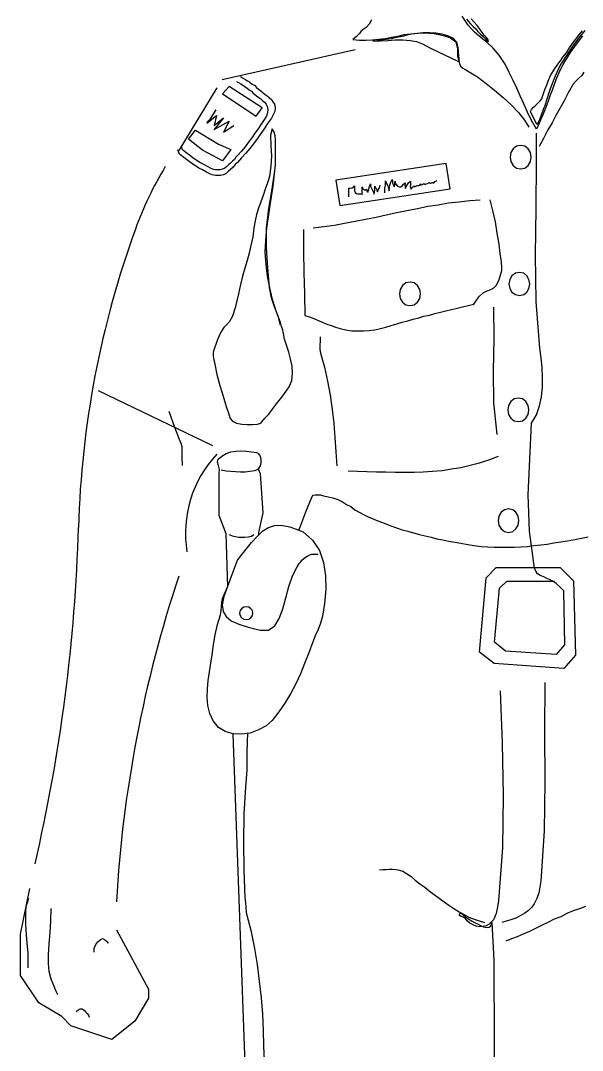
# Model space of a CAD drawing. Header units: millimetres. Extents: x -1576.71 to -1576.05, y 1846.75 to 1848.44.
# Drawn here: x -1576.713 to -1576.355, y 1847.458 to 1848.114 of the extents above; entities that cross this region are included whole.
import ezdxf

# ---------------------------------------------------------------- set-up
doc = ezdxf.new("R2010")
doc.units = ezdxf.units.MM
doc.header["$LTSCALE"] = 10
doc.layers.add('Humanos', color=2, linetype='Continuous')

msp = doc.modelspace()

# ---------------------------------------------------------------- linework, layer by layer
at = {"layer": 'Humanos'}
for p, q in [((-1576.49997, 1848.09513), (-1576.58469, 1848.07612)), ((-1576.58815, 1848.07094), (-1576.61235, 1848.03119)), ((-1576.66369, 1847.87818), (-1576.59087, 1847.84324)), ((-1576.71321, 1847.53172), (-1576.70738, 1847.56084)), ((-1576.71321, 1847.50552), (-1576.71321, 1847.53172)), ((-1576.65204, 1847.53463), (-1576.63165, 1847.49678)), ((-1576.70156, 1847.48805), (-1576.71321, 1847.50552)), ((-1576.63165, 1847.49678), (-1576.63165, 1847.49096)), ((-1576.68699, 1847.47932), (-1576.70156, 1847.48805)), ((-1576.63165, 1847.49096), (-1576.64039, 1847.47641)), ((-1576.68117, 1847.47349), (-1576.68699, 1847.47932)), ((-1576.65495, 1847.46476), (-1576.68117, 1847.47349)), ((-1576.64039, 1847.47641), (-1576.65495, 1847.46476))]:
    msp.add_line(p, q, dxfattribs=at)
for points in [[(-1576.35497, 1848.10419), (-1576.35906, 1848.09889), (-1576.36292, 1848.09359), (-1576.36628, 1848.08806), (-1576.36942, 1848.08203), (-1576.37206, 1848.07602), (-1576.37447, 1848.06952), (-1576.37567, 1848.06639), (-1576.37664, 1848.06325), (-1576.37784, 1848.06013), (-1576.37905, 1848.057), (-1576.38025, 1848.05387), (-1576.3817, 1848.05098), (-1576.3829, 1848.04785), (-1576.38434, 1848.04472), (-1576.38746, 1848.05025), (-1576.39012, 1848.05555), (-1576.39252, 1848.06085), (-1576.39469, 1848.06591), (-1576.39685, 1848.07072), (-1576.39926, 1848.07578), (-1576.40168, 1848.08083), (-1576.40432, 1848.08613), (-1576.40818, 1848.09191), (-1576.41202, 1848.09625), (-1576.41588, 1848.09986), (-1576.41973, 1848.10298), (-1576.42382, 1848.10659), (-1576.42791, 1848.11093), (-1576.43177, 1848.11671)], [(-1576.42888, 1848.11478), (-1576.42791, 1848.11358), (-1576.42647, 1848.11189), (-1576.42479, 1848.1102), (-1576.4231, 1848.10853), (-1576.42166, 1848.10684), (-1576.41997, 1848.10515), (-1576.41829, 1848.1037), (-1576.4166, 1848.10203), (-1576.41491, 1848.10058), (-1576.4154, 1848.10203), (-1576.41636, 1848.10323), (-1576.41757, 1848.10443), (-1576.41852, 1848.10564), (-1576.42021, 1848.10828), (-1576.42213, 1848.11069), (-1576.42407, 1848.11286), (-1576.42599, 1848.11503)], [(-1576.48955, 1848.1143), (-1576.491, 1848.11165), (-1576.49292, 1848.10948), (-1576.49413, 1848.10853), (-1576.49533, 1848.1078), (-1576.4963, 1848.10684), (-1576.49725, 1848.10564), (-1576.49822, 1848.10467), (-1576.49919, 1848.1037), (-1576.50039, 1848.10275), (-1576.50135, 1848.10178), (-1576.49725, 1848.1013), (-1576.49316, 1848.1013), (-1576.48907, 1848.10154), (-1576.48497, 1848.10203), (-1576.48088, 1848.1025), (-1576.47679, 1848.10323), (-1576.4727, 1848.10395), (-1576.46861, 1848.10491), (-1576.46452, 1848.10539), (-1576.46042, 1848.10587), (-1576.45657, 1848.10636), (-1576.45247, 1848.10636), (-1576.44863, 1848.10611), (-1576.44501, 1848.10539), (-1576.44116, 1848.10443), (-1576.43755, 1848.10275), (-1576.43538, 1848.10034), (-1576.43441, 1848.09648), (-1576.43418, 1848.09167), (-1576.43369, 1848.08709), (-1576.43273, 1848.08492), (-1576.43129, 1848.08348), (-1576.42936, 1848.08252), (-1576.42719, 1848.08131), (-1576.4219, 1848.07795), (-1576.41636, 1848.07386), (-1576.41107, 1848.06952), (-1576.40552, 1848.06494), (-1576.40047, 1848.06013), (-1576.3959, 1848.05531), (-1576.39204, 1848.0505), (-1576.38915, 1848.04592)], [(-1576.45224, 1848.09625), (-1576.45633, 1848.09865), (-1576.46066, 1848.10034), (-1576.46499, 1848.10106), (-1576.46957, 1848.1013), (-1576.47438, 1848.1013), (-1576.4792, 1848.10106), (-1576.48402, 1848.10081), (-1576.48859, 1848.10081), (-1576.48377, 1848.10154), (-1576.48016, 1848.10203), (-1576.47679, 1848.1025), (-1576.47366, 1848.10323), (-1576.47102, 1848.1037), (-1576.46861, 1848.10419), (-1576.46619, 1848.10491), (-1576.46403, 1848.10539), (-1576.46186, 1848.10564), (-1576.45969, 1848.10587), (-1576.45729, 1848.10611), (-1576.45488, 1848.10611), (-1576.45247, 1848.10587), (-1576.44958, 1848.10564), (-1576.44646, 1848.10491), (-1576.44308, 1848.10419), (-1576.43924, 1848.10298), (-1576.43586, 1848.10034), (-1576.43466, 1848.09625), (-1576.43466, 1848.09142), (-1576.43393, 1848.08758), (-1576.45224, 1848.09625)], [(-1576.35353, 1848.10756), (-1576.35762, 1848.10275), (-1576.36147, 1848.09745), (-1576.36533, 1848.09167), (-1576.36917, 1848.08541), (-1576.37255, 1848.07842), (-1576.37567, 1848.07048), (-1576.37833, 1848.06181), (-1576.37856, 1848.06109), (-1576.37905, 1848.05964), (-1576.37977, 1848.0582), (-1576.38001, 1848.05724), (-1576.38145, 1848.05363), (-1576.38217, 1848.05122), (-1576.3829, 1848.04953), (-1576.38411, 1848.04761), (-1576.38819, 1848.05603)], [(-1576.38819, 1848.05603), (-1576.38746, 1848.05724), (-1576.38651, 1848.05844), (-1576.38531, 1848.05964), (-1576.38411, 1848.06061), (-1576.3829, 1848.06181), (-1576.38194, 1848.06278), (-1576.38097, 1848.06398), (-1576.38049, 1848.06542), (-1576.37977, 1848.06808), (-1576.37881, 1848.07048), (-1576.37784, 1848.07289), (-1576.37688, 1848.0753), (-1576.37616, 1848.07747), (-1576.37519, 1848.07939), (-1576.37399, 1848.08131), (-1576.37278, 1848.08325), (-1576.37158, 1848.08492), (-1576.37014, 1848.08686), (-1576.36894, 1848.08854), (-1576.36749, 1848.09047), (-1576.36533, 1848.09336), (-1576.36339, 1848.09648), (-1576.36147, 1848.09937), (-1576.3593, 1848.10203), (-1576.35738, 1848.10467), (-1576.35497, 1848.10732)], [(-1576.5731, 1848.07819), (-1576.57166, 1848.07747), (-1576.57022, 1848.0765), (-1576.56853, 1848.07553), (-1576.56708, 1848.07458), (-1576.56564, 1848.07337), (-1576.56395, 1848.07241), (-1576.56275, 1848.0712), (-1576.56155, 1848.07024), (-1576.5601, 1848.06903), (-1576.55866, 1848.06783), (-1576.55721, 1848.06687), (-1576.556, 1848.06591), (-1576.55456, 1848.0647), (-1576.55336, 1848.0635), (-1576.55239, 1848.06205), (-1576.55144, 1848.06061), (-1576.55095, 1848.05844), (-1576.55119, 1848.05603), (-1576.55216, 1848.05387), (-1576.55336, 1848.0517), (-1576.55577, 1848.04833), (-1576.55794, 1848.04496), (-1576.5601, 1848.04183), (-1576.5625, 1848.03846), (-1576.56467, 1848.03533), (-1576.56708, 1848.03244), (-1576.56973, 1848.02931), (-1576.57238, 1848.02642), (-1576.57358, 1848.02497), (-1576.57503, 1848.02353), (-1576.57647, 1848.02208), (-1576.57767, 1848.0204), (-1576.57936, 1848.01895), (-1576.58081, 1848.01775), (-1576.58225, 1848.01655), (-1576.58394, 1848.01558), (-1576.5849, 1848.01534), (-1576.58586, 1848.0151), (-1576.58683, 1848.0151), (-1576.58778, 1848.0151), (-1576.589, 1848.0151), (-1576.58995, 1848.01534), (-1576.59116, 1848.01558), (-1576.59212, 1848.01606), (-1576.59477, 1848.01727), (-1576.59717, 1848.01872), (-1576.59959, 1848.01992), (-1576.60175, 1848.02136), (-1576.60416, 1848.02281), (-1576.60656, 1848.02473), (-1576.60922, 1848.02666), (-1576.61186, 1848.02883), (-1576.61307, 1848.03147)], [(-1576.35425, 1848.08108), (-1576.35545, 1848.07891), (-1576.35738, 1848.07722), (-1576.3593, 1848.0753), (-1576.36099, 1848.07337), (-1576.36412, 1848.06783), (-1576.36677, 1848.06278), (-1576.36942, 1848.05796), (-1576.37206, 1848.05339), (-1576.37447, 1848.04881), (-1576.37712, 1848.04424), (-1576.37977, 1848.03918), (-1576.38266, 1848.03364)], [(-1576.57551, 1848.07506), (-1576.57431, 1848.07433), (-1576.57286, 1848.07361), (-1576.57166, 1848.07289), (-1576.57022, 1848.07192), (-1576.56877, 1848.07072), (-1576.56756, 1848.06976), (-1576.56612, 1848.0688), (-1576.56516, 1848.06783), (-1576.56395, 1848.06687), (-1576.56275, 1848.06591), (-1576.5613, 1848.06494), (-1576.5601, 1848.06398), (-1576.55889, 1848.06278), (-1576.55769, 1848.06181), (-1576.55673, 1848.06061), (-1576.556, 1848.05917), (-1576.55553, 1848.05724), (-1576.55577, 1848.05508), (-1576.55649, 1848.05291), (-1576.55769, 1848.05098), (-1576.55986, 1848.04785), (-1576.56178, 1848.04496), (-1576.56395, 1848.04207), (-1576.56588, 1848.03918), (-1576.56805, 1848.03629), (-1576.56997, 1848.0334), (-1576.57238, 1848.03075), (-1576.57478, 1848.02811), (-1576.57599, 1848.0269), (-1576.57695, 1848.02545), (-1576.57816, 1848.02425), (-1576.57936, 1848.02305), (-1576.58056, 1848.02208), (-1576.58177, 1848.02088), (-1576.58297, 1848.01992), (-1576.58442, 1848.01919), (-1576.58538, 1848.01895), (-1576.58611, 1848.01872), (-1576.58706, 1848.01872), (-1576.58803, 1848.01872), (-1576.589, 1848.01872), (-1576.58995, 1848.01895), (-1576.59067, 1848.01919), (-1576.59164, 1848.01967), (-1576.59405, 1848.02088), (-1576.59645, 1848.02208), (-1576.59886, 1848.02353), (-1576.60127, 1848.02497), (-1576.60344, 1848.02642), (-1576.60561, 1848.02811), (-1576.60778, 1848.02979), (-1576.60994, 1848.03147), (-1576.61042, 1848.0334)], [(-1576.58033, 1848.07192), (-1576.58442, 1848.06711), (-1576.56299, 1848.05291), (-1576.55914, 1848.0582), (-1576.58033, 1848.07192)], [(-1576.58875, 1848.057), (-1576.5914, 1848.05291), (-1576.59309, 1848.05025), (-1576.59429, 1848.04905), (-1576.59453, 1848.04857), (-1576.58827, 1848.05339), (-1576.58972, 1848.04713), (-1576.58394, 1848.05194), (-1576.58972, 1848.04448), (-1576.58033, 1848.04978), (-1576.58394, 1848.04279), (-1576.57719, 1848.04713)], [(-1576.60609, 1848.03822), (-1576.60175, 1848.044), (-1576.58706, 1848.03509), (-1576.57912, 1848.03172), (-1576.58442, 1848.02449), (-1576.59717, 1848.03123), (-1576.60609, 1848.03822)], [(-1576.55384, 1848.04086), (-1576.5536, 1848.03412), (-1576.55336, 1848.02762), (-1576.5536, 1848.02112), (-1576.55456, 1848.01462), (-1576.55577, 1848.01053), (-1576.55721, 1848.00644), (-1576.55866, 1848.00234), (-1576.5601, 1847.99849), (-1576.56155, 1847.99439), (-1576.56275, 1847.9903), (-1576.56371, 1847.98621), (-1576.56444, 1847.98188), (-1576.56516, 1847.9761), (-1576.56636, 1847.97056), (-1576.56756, 1847.96574), (-1576.56877, 1847.96093), (-1576.57022, 1847.95611), (-1576.57166, 1847.95105), (-1576.5731, 1847.94576), (-1576.57431, 1847.93974), (-1576.57647, 1847.93083), (-1576.57816, 1847.92554), (-1576.58008, 1847.92216), (-1576.58177, 1847.92024), (-1576.5837, 1847.91832), (-1576.58562, 1847.91543), (-1576.58778, 1847.91061), (-1576.59044, 1847.90266), (-1576.59044, 1847.89977), (-1576.58947, 1847.89496), (-1576.58803, 1847.88846), (-1576.58611, 1847.88147), (-1576.58417, 1847.87449), (-1576.58225, 1847.86799), (-1576.58056, 1847.86318), (-1576.57961, 1847.86029), (-1576.57816, 1847.8586), (-1576.57551, 1847.8574), (-1576.57214, 1847.85668), (-1576.56877, 1847.85643), (-1576.56516, 1847.85643), (-1576.56227, 1847.85668), (-1576.5601, 1847.8574), (-1576.55938, 1847.85812), (-1576.55745, 1847.86052), (-1576.55505, 1847.86318), (-1576.55264, 1847.8663), (-1576.54999, 1847.86968), (-1576.54758, 1847.8728), (-1576.54541, 1847.87569), (-1576.54349, 1847.87835), (-1576.54205, 1847.88051), (-1576.54036, 1847.8846), (-1576.53988, 1847.88918), (-1576.54011, 1847.89375), (-1576.54108, 1847.89833), (-1576.54228, 1847.90266), (-1576.54372, 1847.90699), (-1576.54494, 1847.91085), (-1576.54566, 1847.91446), (-1576.54589, 1847.91518), (-1576.54614, 1847.91687), (-1576.54686, 1847.91904), (-1576.54758, 1847.92144), (-1576.55023, 1847.92866), (-1576.55264, 1847.93613), (-1576.55432, 1847.9436), (-1576.55577, 1847.95105), (-1576.55673, 1847.95852), (-1576.55721, 1847.96622), (-1576.55697, 1847.97393), (-1576.55625, 1847.98164), (-1576.55432, 1847.99488), (-1576.55216, 1848.00836), (-1576.55071, 1848.02208), (-1576.55071, 1848.03557), (-1576.55071, 1848.03797), (-1576.55095, 1848.04039), (-1576.55167, 1848.04279), (-1576.55288, 1848.04496), (-1576.55384, 1848.04086)], [(-1576.37183, 1847.75531), (-1576.37351, 1847.75651), (-1576.37567, 1847.75748), (-1576.37784, 1847.75844), (-1576.37977, 1847.7594), (-1576.38194, 1847.76037), (-1576.38362, 1847.76133), (-1576.38483, 1847.76301), (-1576.38555, 1847.76495), (-1576.38891, 1847.78854), (-1576.38963, 1847.81165), (-1576.38867, 1847.83452), (-1576.38746, 1847.8574), (-1576.38434, 1847.86269), (-1576.38242, 1847.86847), (-1576.38122, 1847.87425), (-1576.38049, 1847.88051), (-1576.38049, 1847.88653), (-1576.38073, 1847.89279), (-1576.38145, 1847.89905), (-1576.38217, 1847.90507), (-1576.38458, 1847.93493), (-1576.38506, 1847.96454), (-1576.38458, 1847.99416), (-1576.38434, 1848.02401), (-1576.38434, 1848.04207)], [(-1576.39445, 1848.01944), (-1576.3918, 1848.01992), (-1576.38963, 1848.02161), (-1576.38819, 1848.02401), (-1576.38771, 1848.0269), (-1576.38819, 1848.02979), (-1576.38963, 1848.0322), (-1576.3918, 1848.03388), (-1576.39445, 1848.03436), (-1576.3971, 1848.03388), (-1576.39926, 1848.0322), (-1576.40071, 1848.02979), (-1576.40119, 1848.0269), (-1576.40071, 1848.02401), (-1576.39926, 1848.02161), (-1576.3971, 1848.01992), (-1576.39445, 1848.01944)], [(-1576.54758, 1847.91976), (-1576.54902, 1847.92554), (-1576.55144, 1847.93155), (-1576.55336, 1847.93733), (-1576.55456, 1847.94383), (-1576.55553, 1847.95635), (-1576.55649, 1847.96911), (-1576.55649, 1847.98164), (-1576.55505, 1847.99416), (-1576.5536, 1848.00138), (-1576.55264, 1848.00812), (-1576.55167, 1848.0151), (-1576.55071, 1848.02184)], [(-1576.43947, 1848.00667), (-1576.44188, 1848.02281), (-1576.51219, 1848.01222), (-1576.50978, 1847.99608), (-1576.43947, 1848.00667)], [(-1576.504, 1848.00162), (-1576.504, 1848.00306), (-1576.504, 1848.0045), (-1576.504, 1848.00595), (-1576.504, 1848.00716), (-1576.50303, 1848.00716), (-1576.50183, 1848.00739), (-1576.50086, 1848.00788), (-1576.50039, 1848.0086), (-1576.50039, 1848.00764), (-1576.50039, 1848.00644), (-1576.50039, 1848.00547), (-1576.49991, 1848.00427), (-1576.49919, 1848.00378), (-1576.49822, 1848.00355), (-1576.49725, 1848.00355), (-1576.49605, 1848.00355), (-1576.49581, 1848.00355), (-1576.49581, 1848.00355), (-1576.49557, 1848.0033), (-1576.49557, 1848.00306), (-1576.49557, 1848.00427), (-1576.49557, 1848.00547), (-1576.49557, 1848.00667), (-1576.49557, 1848.00788), (-1576.49557, 1848.00764), (-1576.49557, 1848.00739), (-1576.49557, 1848.00716), (-1576.49557, 1848.00692), (-1576.49557, 1848.00716), (-1576.49533, 1848.00739), (-1576.49533, 1848.00739), (-1576.49533, 1848.00764), (-1576.49533, 1848.00692), (-1576.49461, 1848.00644), (-1576.49389, 1848.00595), (-1576.49316, 1848.00572), (-1576.49316, 1848.00595), (-1576.49316, 1848.00619), (-1576.49292, 1848.00619), (-1576.49269, 1848.00644), (-1576.49244, 1848.00595), (-1576.49244, 1848.00547), (-1576.49244, 1848.00499), (-1576.49172, 1848.0045), (-1576.49147, 1848.00595), (-1576.491, 1848.00716), (-1576.49075, 1848.0086), (-1576.49027, 1848.0098), (-1576.49027, 1848.00933), (-1576.49027, 1848.00884), (-1576.49027, 1848.00836), (-1576.49003, 1848.00788), (-1576.48931, 1848.00667), (-1576.48883, 1848.00572), (-1576.48835, 1848.0045), (-1576.48786, 1848.0033), (-1576.48763, 1848.0045), (-1576.48739, 1848.00595), (-1576.48739, 1848.00716), (-1576.48739, 1848.00836), (-1576.48691, 1848.00739), (-1576.48642, 1848.00667), (-1576.48618, 1848.00572), (-1576.4857, 1848.00475), (-1576.48522, 1848.00595), (-1576.48474, 1848.00692), (-1576.48425, 1848.00812), (-1576.48402, 1848.00908)], [(-1576.48113, 1848.00403), (-1576.48113, 1848.00499), (-1576.48113, 1848.00619), (-1576.48113, 1848.00716), (-1576.48088, 1848.00812), (-1576.48064, 1848.00908), (-1576.48064, 1848.01005), (-1576.48064, 1848.01077), (-1576.48064, 1848.01173), (-1576.47992, 1848.01005), (-1576.4792, 1848.0086), (-1576.47872, 1848.00692), (-1576.47824, 1848.00547), (-1576.478, 1848.00739), (-1576.47775, 1848.00908), (-1576.47727, 1848.01101), (-1576.47631, 1848.01269), (-1576.47607, 1848.01149), (-1576.47607, 1848.01028), (-1576.47558, 1848.00908), (-1576.47511, 1848.00788), (-1576.47463, 1848.00884), (-1576.47463, 1848.0098), (-1576.47463, 1848.01053), (-1576.47438, 1848.01149), (-1576.47438, 1848.01028), (-1576.47391, 1848.00933), (-1576.47294, 1848.00836), (-1576.47197, 1848.00788), (-1576.47077, 1848.00788), (-1576.47005, 1848.0086), (-1576.46908, 1848.00956), (-1576.46813, 1848.01053), (-1576.46813, 1848.00956), (-1576.46836, 1848.00884), (-1576.46813, 1848.00788), (-1576.46788, 1848.00692), (-1576.4674, 1848.00812), (-1576.46668, 1848.00933), (-1576.46596, 1848.01053), (-1576.46475, 1848.01149), (-1576.46475, 1848.01005), (-1576.46475, 1848.00908), (-1576.46499, 1848.00788), (-1576.46427, 1848.00644), (-1576.46379, 1848.00716), (-1576.46331, 1848.00764), (-1576.46307, 1848.00788), (-1576.46235, 1848.0086), (-1576.46235, 1848.00836), (-1576.46235, 1848.00836), (-1576.46235, 1848.00812), (-1576.4621, 1848.00788), (-1576.46138, 1848.00836), (-1576.4609, 1848.0086), (-1576.46042, 1848.00884), (-1576.45969, 1848.00884), (-1576.45946, 1848.00884), (-1576.45897, 1848.00908), (-1576.45874, 1848.00933), (-1576.45825, 1848.0098), (-1576.45825, 1848.00956), (-1576.45825, 1848.00956), (-1576.45825, 1848.00933), (-1576.45825, 1848.00908), (-1576.45729, 1848.00933), (-1576.45657, 1848.0098), (-1576.45585, 1848.0098), (-1576.45513, 1848.00933), (-1576.45464, 1848.0098), (-1576.45392, 1848.01005), (-1576.45344, 1848.01028), (-1576.45296, 1848.01077), (-1576.45247, 1848.01053), (-1576.45224, 1848.01028), (-1576.45175, 1848.01028), (-1576.45151, 1848.01053), (-1576.45127, 1848.01053), (-1576.45079, 1848.01077), (-1576.45055, 1848.01077), (-1576.4503, 1848.01077), (-1576.4503, 1848.01077), (-1576.4503, 1848.01053), (-1576.4503, 1848.01053), (-1576.4503, 1848.01028), (-1576.44958, 1848.01077), (-1576.4491, 1848.01125), (-1576.44863, 1848.01149), (-1576.4479, 1848.01197)], [(-1576.53289, 1847.98067), (-1576.53289, 1847.96694), (-1576.53266, 1847.95347), (-1576.53217, 1847.93974), (-1576.53193, 1847.92602), (-1576.52904, 1847.92505), (-1576.52639, 1847.9241), (-1576.5235, 1847.92288), (-1576.52086, 1847.92168), (-1576.51797, 1847.92048), (-1576.51532, 1847.91952), (-1576.51243, 1847.91855), (-1576.50954, 1847.91759), (-1576.50592, 1847.91687), (-1576.50208, 1847.91615), (-1576.49846, 1847.91615), (-1576.49461, 1847.91615), (-1576.491, 1847.91638), (-1576.48739, 1847.91687), (-1576.48377, 1847.91759), (-1576.48041, 1847.91855), (-1576.47703, 1847.91952), (-1576.47342, 1847.92072), (-1576.47005, 1847.92168), (-1576.46644, 1847.92265), (-1576.46307, 1847.92361), (-1576.45946, 1847.92457), (-1576.45608, 1847.92554), (-1576.45247, 1847.92626), (-1576.4491, 1847.92722), (-1576.44549, 1847.92818), (-1576.44212, 1847.92891), (-1576.43851, 1847.92987), (-1576.4349, 1847.9306), (-1576.43152, 1847.93155), (-1576.42791, 1847.93227), (-1576.4243, 1847.93324), (-1576.42118, 1847.93782), (-1576.41829, 1847.94046), (-1576.41588, 1847.94166), (-1576.41347, 1847.94263), (-1576.41154, 1847.9436), (-1576.40985, 1847.94528), (-1576.40818, 1847.94889), (-1576.40649, 1847.95467), (-1576.40649, 1847.9566), (-1576.40673, 1847.96021), (-1576.40745, 1847.9655), (-1576.40818, 1847.97152), (-1576.40938, 1847.9785), (-1576.41058, 1847.98572), (-1576.41227, 1847.99295), (-1576.41395, 1847.99969)], [(-1576.52663, 1847.98188), (-1576.51989, 1847.9826), (-1576.51315, 1847.98356), (-1576.50664, 1847.98477), (-1576.49991, 1847.98597), (-1576.49341, 1847.98741), (-1576.48666, 1847.98861), (-1576.48016, 1847.99006), (-1576.47342, 1847.9915), (-1576.46692, 1847.99295), (-1576.46018, 1847.99416), (-1576.45368, 1847.9956), (-1576.44694, 1847.99656), (-1576.44044, 1847.99777), (-1576.43369, 1847.99849), (-1576.42696, 1847.99921), (-1576.42021, 1847.99969)], [(-1576.39517, 1847.93878), (-1576.39252, 1847.93926), (-1576.3906, 1847.94094), (-1576.38915, 1847.94311), (-1576.38867, 1847.946), (-1576.38915, 1847.94889), (-1576.3906, 1847.9513), (-1576.39252, 1847.95299), (-1576.39517, 1847.95347), (-1576.39782, 1847.95299), (-1576.39999, 1847.9513), (-1576.40143, 1847.94889), (-1576.40191, 1847.946), (-1576.40143, 1847.94311), (-1576.39999, 1847.94094), (-1576.39782, 1847.93926), (-1576.39517, 1847.93878)], [(-1576.46499, 1847.93227), (-1576.46235, 1847.93276), (-1576.46018, 1847.93444), (-1576.45874, 1847.93685), (-1576.45825, 1847.93974), (-1576.45874, 1847.94263), (-1576.46018, 1847.94504), (-1576.46235, 1847.94672), (-1576.46499, 1847.94721), (-1576.46764, 1847.94672), (-1576.46981, 1847.94504), (-1576.47125, 1847.94263), (-1576.47174, 1847.93974), (-1576.47125, 1847.93685), (-1576.46981, 1847.93444), (-1576.46764, 1847.93276), (-1576.46499, 1847.93227)], [(-1576.41179, 1847.93132), (-1576.41154, 1847.91085), (-1576.41202, 1847.89063), (-1576.41179, 1847.8704), (-1576.40962, 1847.85018)], [(-1576.5223, 1847.91229), (-1576.5223, 1847.90965), (-1576.52254, 1847.90699), (-1576.52254, 1847.90435), (-1576.52206, 1847.90194), (-1576.51941, 1847.89303), (-1576.51748, 1847.88412), (-1576.5158, 1847.87521), (-1576.51459, 1847.86607), (-1576.51363, 1847.85716), (-1576.51291, 1847.84824), (-1576.51219, 1847.8391), (-1576.5117, 1847.83019)], [(-1576.3959, 1847.85836), (-1576.39324, 1847.85884), (-1576.39108, 1847.86052), (-1576.38963, 1847.86293), (-1576.38915, 1847.86582), (-1576.38963, 1847.86871), (-1576.39108, 1847.87112), (-1576.39324, 1847.8728), (-1576.3959, 1847.87329), (-1576.39854, 1847.8728), (-1576.40071, 1847.87112), (-1576.40215, 1847.86871), (-1576.40263, 1847.86582), (-1576.40215, 1847.86293), (-1576.40071, 1847.86052), (-1576.39854, 1847.85884), (-1576.3959, 1847.85836)], [(-1576.61861, 1847.8651), (-1576.615, 1847.85474), (-1576.61259, 1847.84824), (-1576.61114, 1847.84463), (-1576.61042, 1847.84247), (-1576.61042, 1847.84126), (-1576.61042, 1847.83934), (-1576.61042, 1847.83621), (-1576.61018, 1847.83043)], [(-1576.58105, 1847.75314), (-1576.58225, 1847.78685), (-1576.58658, 1847.79865), (-1576.58658, 1847.82537), (-1576.58634, 1847.82779), (-1576.58706, 1847.83043), (-1576.58778, 1847.8326), (-1576.58731, 1847.83452), (-1576.5849, 1847.83645), (-1576.58225, 1847.83813), (-1576.57912, 1847.8391), (-1576.57599, 1847.83958), (-1576.57286, 1847.83982), (-1576.56949, 1847.83958), (-1576.56612, 1847.8391), (-1576.56275, 1847.83862), (-1576.56227, 1847.83838), (-1576.56155, 1847.8379), (-1576.56106, 1847.83718), (-1576.56058, 1847.83645), (-1576.5601, 1847.83429), (-1576.5601, 1847.83212), (-1576.56058, 1847.83019), (-1576.56178, 1847.82826), (-1576.56058, 1847.82537), (-1576.55889, 1847.80034), (-1576.56155, 1847.78781), (-1576.56155, 1847.78781), (-1576.56155, 1847.78613)], [(-1576.50448, 1847.82706), (-1576.49846, 1847.82682), (-1576.49244, 1847.82657), (-1576.48642, 1847.82634), (-1576.48041, 1847.82634), (-1576.47438, 1847.8261), (-1576.46836, 1847.8261), (-1576.46235, 1847.8261), (-1576.45657, 1847.82634), (-1576.45055, 1847.82682), (-1576.44453, 1847.8273), (-1576.43851, 1847.82826), (-1576.43249, 1847.82923), (-1576.42671, 1847.83067), (-1576.42069, 1847.83212), (-1576.41468, 1847.83404), (-1576.40865, 1847.83645)], [(-1576.58538, 1847.82754), (-1576.58225, 1847.82706), (-1576.57936, 1847.82682), (-1576.57623, 1847.82657), (-1576.5731, 1847.82634), (-1576.56997, 1847.82634), (-1576.56708, 1847.82682), (-1576.56395, 1847.8273), (-1576.56106, 1847.82826)], [(-1576.53578, 1847.78926), (-1576.5353, 1847.7907), (-1576.53145, 1847.80082), (-1576.52736, 1847.81068), (-1576.52663, 1847.81141), (-1576.52543, 1847.81165), (-1576.52399, 1847.81165), (-1576.52206, 1847.81165), (-1576.52013, 1847.81117), (-1576.51797, 1847.81068), (-1576.51604, 1847.81021), (-1576.51411, 1847.80973), (-1576.51098, 1847.80876), (-1576.50809, 1847.80732), (-1576.50544, 1847.80563), (-1576.5028, 1847.80418), (-1576.50014, 1847.80226), (-1576.4975, 1847.80057), (-1576.49461, 1847.79913), (-1576.49172, 1847.79768), (-1576.48811, 1847.79624), (-1576.4845, 1847.79479), (-1576.48088, 1847.79335), (-1576.47727, 1847.7919), (-1576.47366, 1847.7907), (-1576.47005, 1847.7895), (-1576.46644, 1847.78854), (-1576.46283, 1847.78757), (-1576.45897, 1847.78637), (-1576.45536, 1847.78565), (-1576.45151, 1847.78468), (-1576.4479, 1847.78372), (-1576.44405, 1847.783), (-1576.44019, 1847.78228), (-1576.43635, 1847.78156), (-1576.43249, 1847.78084), (-1576.42816, 1847.78011), (-1576.42407, 1847.77939), (-1576.41973, 1847.7789), (-1576.4154, 1847.77867), (-1576.4113, 1847.77842), (-1576.40697, 1847.77842), (-1576.40288, 1847.77842), (-1576.39854, 1847.77842), (-1576.39445, 1847.77867), (-1576.39012, 1847.7789), (-1576.38602, 1847.77939), (-1576.3817, 1847.77987), (-1576.37761, 1847.78035), (-1576.37327, 1847.78107), (-1576.36894, 1847.78179), (-1576.3646, 1847.78251), (-1576.36003, 1847.78324), (-1576.35569, 1847.7842), (-1576.35136, 1847.78493)], [(-1576.40215, 1847.78781), (-1576.39951, 1847.78829), (-1576.39758, 1847.78998), (-1576.39613, 1847.79239), (-1576.39565, 1847.79528), (-1576.39613, 1847.79817), (-1576.39758, 1847.80057), (-1576.39951, 1847.80226), (-1576.40215, 1847.80274), (-1576.4048, 1847.80226), (-1576.40697, 1847.80057), (-1576.40841, 1847.79817), (-1576.4089, 1847.79528), (-1576.40841, 1847.79239), (-1576.40697, 1847.78998), (-1576.4048, 1847.78829), (-1576.40215, 1847.78781)], [(-1576.57503, 1847.77), (-1576.57022, 1847.77601), (-1576.56612, 1847.78131), (-1576.56227, 1847.7854), (-1576.55889, 1847.78878), (-1576.55528, 1847.79095), (-1576.55144, 1847.79215), (-1576.5471, 1847.79239), (-1576.54156, 1847.79143), (-1576.53313, 1847.78806), (-1576.52711, 1847.78276), (-1576.52278, 1847.77626), (-1576.52013, 1847.76856), (-1576.51893, 1847.76012), (-1576.51869, 1847.75146), (-1576.51941, 1847.74254), (-1576.52086, 1847.73436), (-1576.52206, 1847.73003), (-1576.5235, 1847.72593), (-1576.52543, 1847.72184), (-1576.52711, 1847.71751), (-1576.52952, 1847.71101), (-1576.53217, 1847.70426), (-1576.53482, 1847.69776), (-1576.53771, 1847.69126), (-1576.54108, 1847.685), (-1576.54469, 1847.67898), (-1576.54855, 1847.67345), (-1576.55288, 1847.66791), (-1576.55673, 1847.66454), (-1576.56155, 1847.66189), (-1576.56684, 1847.65997), (-1576.57238, 1847.65925), (-1576.57767, 1847.65948), (-1576.58273, 1847.66092), (-1576.58706, 1847.66358), (-1576.59044, 1847.66767), (-1576.59261, 1847.67248), (-1576.59381, 1847.67754), (-1576.59429, 1847.68259), (-1576.59405, 1847.68814), (-1576.59356, 1847.69343), (-1576.59284, 1847.69897), (-1576.59188, 1847.70451), (-1576.59116, 1847.70981), (-1576.5902, 1847.71631), (-1576.58923, 1847.72256), (-1576.58778, 1847.72906), (-1576.58586, 1847.73532), (-1576.58538, 1847.73798), (-1576.58514, 1847.74062), (-1576.5849, 1847.74303), (-1576.58442, 1847.74568), (-1576.58273, 1847.74953), (-1576.58105, 1847.75362), (-1576.57961, 1847.75748), (-1576.57816, 1847.76157), (-1576.57503, 1847.77)], [(-1576.58033, 1847.78637), (-1576.57839, 1847.78565), (-1576.57623, 1847.78517), (-1576.57431, 1847.78468), (-1576.57214, 1847.78468), (-1576.57022, 1847.78468), (-1576.56805, 1847.78493), (-1576.56612, 1847.7854), (-1576.56444, 1847.78637)], [(-1576.58128, 1847.75338), (-1576.5837, 1847.74688), (-1576.58466, 1847.74159), (-1576.58417, 1847.73749), (-1576.58225, 1847.73412), (-1576.57888, 1847.73148), (-1576.57406, 1847.72931), (-1576.56805, 1847.72738), (-1576.56058, 1847.72545), (-1576.55528, 1847.72545), (-1576.55119, 1847.72834), (-1576.5483, 1847.73292), (-1576.54614, 1847.73918), (-1576.54421, 1847.74616), (-1576.54228, 1847.75338), (-1576.53988, 1847.76012), (-1576.53699, 1847.7659), (-1576.53627, 1847.76687), (-1576.53555, 1847.76807), (-1576.53458, 1847.76903), (-1576.53386, 1847.77), (-1576.53289, 1847.77096), (-1576.53169, 1847.77192), (-1576.53049, 1847.77265), (-1576.52928, 1847.77337), (-1576.52783, 1847.77385), (-1576.52639, 1847.77385), (-1576.52494, 1847.77385), (-1576.5235, 1847.77385)], [(-1576.41636, 1847.75892), (-1576.4101, 1847.76542), (-1576.36917, 1847.76542), (-1576.36075, 1847.757), (-1576.35955, 1847.70956), (-1576.36701, 1847.70114), (-1576.4113, 1847.70426), (-1576.42069, 1847.71148), (-1576.41636, 1847.75892)], [(-1576.40793, 1847.75218), (-1576.40335, 1847.75676), (-1576.37327, 1847.75676), (-1576.36725, 1847.75073), (-1576.36653, 1847.71606), (-1576.37183, 1847.71004), (-1576.40408, 1847.71221), (-1576.41107, 1847.71775), (-1576.40793, 1847.75218)], [(-1576.56949, 1847.7322), (-1576.5678, 1847.73243), (-1576.56636, 1847.7334), (-1576.56539, 1847.73484), (-1576.56516, 1847.73629), (-1576.56539, 1847.73798), (-1576.56636, 1847.73918), (-1576.5678, 1847.74014), (-1576.56949, 1847.74038), (-1576.57094, 1847.74014), (-1576.57238, 1847.73918), (-1576.57334, 1847.73798), (-1576.57358, 1847.73629), (-1576.57334, 1847.73484), (-1576.57238, 1847.7334), (-1576.57094, 1847.73243), (-1576.56949, 1847.7322)], [(-1576.37905, 1847.69223), (-1576.37928, 1847.66069), (-1576.37905, 1847.62914), (-1576.37953, 1847.59761), (-1576.3817, 1847.56559), (-1576.38217, 1847.56173), (-1576.3829, 1847.55812), (-1576.38411, 1847.55451), (-1576.38579, 1847.55114), (-1576.38723, 1847.54898), (-1576.3894, 1847.54681), (-1576.3918, 1847.54512), (-1576.39469, 1847.54344), (-1576.39758, 1847.542), (-1576.40071, 1847.54103), (-1576.4036, 1847.54007), (-1576.40649, 1847.53934)], [(-1576.40745, 1847.68693), (-1576.40624, 1847.65347), (-1576.40552, 1847.62024), (-1576.40601, 1847.58678), (-1576.40865, 1847.55331), (-1576.40913, 1847.54922), (-1576.4101, 1847.54489), (-1576.41179, 1847.54103), (-1576.41443, 1847.53814), (-1576.41636, 1847.53718), (-1576.41829, 1847.5367), (-1576.42046, 1847.53645), (-1576.42286, 1847.53694), (-1576.42479, 1847.53766), (-1576.42696, 1847.53887), (-1576.42863, 1847.54031), (-1576.42985, 1847.542), (-1576.43105, 1847.54272), (-1576.43273, 1847.5432), (-1576.43369, 1847.54392), (-1576.43273, 1847.54561), (-1576.43105, 1847.54417), (-1576.42936, 1847.54272), (-1576.42768, 1847.54151), (-1576.42575, 1847.54031), (-1576.42382, 1847.53934), (-1576.4219, 1847.53839), (-1576.41997, 1847.53742), (-1576.41804, 1847.53645), (-1576.41612, 1847.53598), (-1576.41443, 1847.53622), (-1576.41323, 1847.53742), (-1576.41274, 1847.53934), (-1576.41154, 1847.51527), (-1576.4113, 1847.46086), (-1576.41154, 1847.40644)], [(-1576.55432, 1847.42619), (-1576.55649, 1847.42402), (-1576.56973, 1847.4375), (-1576.57767, 1847.65925), (-1576.57767, 1847.65948)], [(-1576.55769, 1847.45147), (-1576.55817, 1847.46037), (-1576.55841, 1847.47048), (-1576.55889, 1847.48084), (-1576.55962, 1847.49119), (-1576.56083, 1847.50178), (-1576.56227, 1847.51238), (-1576.56395, 1847.52273), (-1576.56612, 1847.53333), (-1576.56877, 1847.54368), (-1576.56925, 1847.54584), (-1576.56949, 1847.54873), (-1576.56973, 1847.55187), (-1576.56997, 1847.55523), (-1576.57069, 1847.57281), (-1576.57094, 1847.59063), (-1576.57069, 1847.6082), (-1576.56973, 1847.62578), (-1576.56877, 1847.63637), (-1576.56877, 1847.646), (-1576.56853, 1847.65563), (-1576.56828, 1847.65876), (-1576.56828, 1847.65972)], [(-1576.4845, 1847.57281), (-1576.48233, 1847.57306), (-1576.48016, 1847.57306), (-1576.47824, 1847.57329), (-1576.47607, 1847.57329), (-1576.47391, 1847.57306), (-1576.47174, 1847.57257), (-1576.46957, 1847.57185), (-1576.46716, 1847.5704), (-1576.46427, 1847.56848), (-1576.46163, 1847.56631), (-1576.45874, 1847.5639), (-1576.4556, 1847.56173), (-1576.45271, 1847.55933), (-1576.44958, 1847.55717), (-1576.44646, 1847.55476), (-1576.44332, 1847.55234), (-1576.44019, 1847.55018), (-1576.43707, 1847.54826), (-1576.43369, 1847.54609), (-1576.43057, 1847.5444), (-1576.42743, 1847.54272), (-1576.42407, 1847.54128), (-1576.42093, 1847.54031), (-1576.41757, 1847.53934)], [(-1576.70842, 1847.51045), (-1576.70842, 1847.51961), (-1576.70914, 1847.52851), (-1576.70986, 1847.53766), (-1576.70986, 1847.54681), (-1576.70962, 1847.54873), (-1576.70914, 1847.55067), (-1576.70865, 1847.55259), (-1576.70793, 1847.55476)], [(-1576.6894, 1847.49312), (-1576.69012, 1847.49433), (-1576.6906, 1847.49553), (-1576.69108, 1847.49673), (-1576.69156, 1847.49794), (-1576.69373, 1847.50323), (-1576.69493, 1847.50805), (-1576.69542, 1847.51311), (-1576.69542, 1847.51888), (-1576.69493, 1847.52562), (-1576.69445, 1847.53284), (-1576.69397, 1847.54031), (-1576.69373, 1847.54826)], [(-1576.35305, 1847.54946), (-1576.35689, 1847.54801), (-1576.36099, 1847.54657), (-1576.36508, 1847.54489), (-1576.36894, 1847.54295), (-1576.37303, 1847.54128), (-1576.37712, 1847.53934), (-1576.38122, 1847.53742), (-1576.38506, 1847.5355), (-1576.38891, 1847.53356), (-1576.39276, 1847.53189), (-1576.39662, 1847.5302), (-1576.40023, 1847.52875), (-1576.40384, 1847.52731)], [(-1576.66628, 1847.52033), (-1576.66628, 1847.52297), (-1576.66532, 1847.52514), (-1576.66387, 1847.52683), (-1576.66219, 1847.52851), (-1576.66098, 1847.529), (-1576.65978, 1847.52851), (-1576.65857, 1847.52755), (-1576.65737, 1847.52611), (-1576.65737, 1847.52611), (-1576.65761, 1847.52611), (-1576.65761, 1847.52611), (-1576.65785, 1847.52611)], [(-1576.67784, 1847.48253), (-1576.67664, 1847.48349), (-1576.67519, 1847.48421), (-1576.67398, 1847.48421), (-1576.67278, 1847.48349), (-1576.67182, 1847.48228), (-1576.67086, 1847.48132), (-1576.66989, 1847.48011), (-1576.66941, 1847.47891)]]:
    msp.add_lwpolyline(points, dxfattribs=at)
for centre, radius, start, end in [((-1576.42749, 1847.90381), 0.22613, 148.83817, 160.02044), ((-1576.06912, 1847.77351), 0.60746, 160.02044, 178.35295), ((-1576.53459, 1847.78725), 0.07353, 136.74681, 189.25614), ((-1577.76196, 1847.82219), 1.08609, 346.9353, 358.35295), ((-1575.85428, 1847.507), 0.79914, 161.55284, 176.73676)]:
    msp.add_arc(centre, radius, start, end, dxfattribs=at)

doc.saveas('drawing.dxf')
